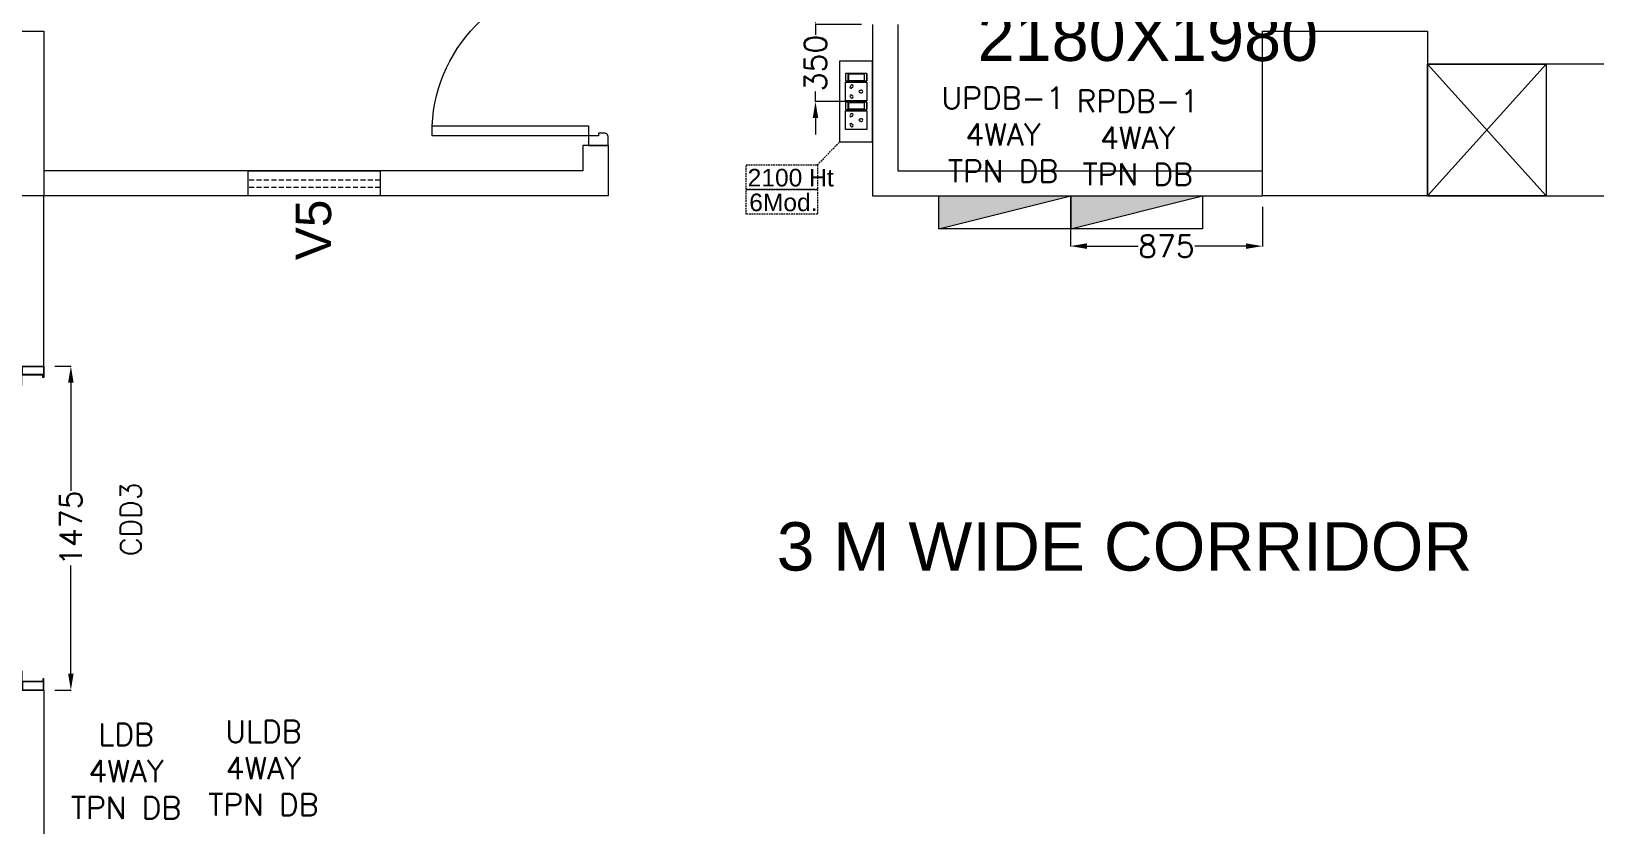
# Model space of a CAD drawing. Extents: x 3505867 to 4040009, y -660366 to -590408.
# Drawn here: x 3625760 to 3632873, y -606101 to -602488 of the extents above; entities that cross this region are included whole.
import ezdxf

# ---------------------------------------------------------------- set-up
doc = ezdxf.new("R2010")
doc.units = 0
doc.header["$LTSCALE"] = 6
doc.header["$MEASUREMENT"] = 0
for name, pattern in [('1', [0]), ('DASHED2', [0.375, 0.25, -0.125]), ('HIDDEN', [0.375, 0.25, -0.125])]:
    doc.linetypes.add(name, pattern=pattern)
doc.layers.get('0').update_dxf_attribs({"linetype": 'CONTINUOUS', "lineweight": 0})
doc.layers.get('Defpoints').update_dxf_attribs({"linetype": 'CONTINUOUS', "lineweight": 0})
for name, color, linetype, lineweight in [('1200 Door', 144, 'CONTINUOUS', 0), ('COL', 5, 'CONTINUOUS', 0), ('DIM', 7, 'CONTINUOUS', 0), ('DOOR', 44, 'CONTINUOUS', 0), ('Double Leaf Door', 4, 'CONTINUOUS', 0), ('ELE-2NOS OF 6-16 RAW POWER SOCKET', 1, 'CONTINUOUS', 0), ('ELE-CABLE TRAY', 31, 'CONTINUOUS', 0), ('ELE. DB', 1, 'CONTINUOUS', 0), ('ELE.DB', 1, 'CONTINUOUS', 0), ('FUR', 21, 'CONTINUOUS', 0), ('hatch', 252, 'CONTINUOUS', 0), ('JOINERY', 7, 'CONTINUOUS', 0), ('Staircase', 7, 'CONTINUOUS', 0), ('TEXT', 5, 'CONTINUOUS', 0), ('WALL', 10, 'CONTINUOUS', 0), ('Window', 161, 'CONTINUOUS', 0)]:
    doc.layers.add(name, color=color, linetype=linetype, lineweight=lineweight)
doc.layers.add('CFT_LOOPING', color=7, linetype='1', lineweight=0, true_color=0xd6d600)
doc.styles.add('ARIAL', font='arial.ttf')
doc.styles.add('ROMANS', font='romans.shx')
doc.styles.get("Standard").update_dxf_attribs({"font": 'SIMPLEX'})
doc.dimstyles.new('AEPL1', dxfattribs={"dimtxt": 100, "dimasz": 75, "dimexe": 1.25, "dimexo": 50, "dimtad": 0, "dimdec": 0, "dimtxsty": 'ROMANS', "dimcen": 2.5, "dimclrd": 7, "dimclre": 7, "dimadec": 0, "dimazin": 0, "dimtfac": 1, "dimtdec": 0, "dimtmove": 0, "dimatfit": 3, "dimfxl": 1, "dimlwd": 0, "dimlwe": 0, "dimarcsym": 0})

# ---------------------------------------------------------------- blocks, each defined once
blk = doc.blocks.new('Z$W@#1841')
at = {"layer": 'DOOR'}
blk.add_lwpolyline([(482.5, 633.2), (482.5, -167.4), (533, -167.4), (533, 633.2)], close=True, dxfattribs=at)
for points in [[(-254.1, -217.9), (-267.6, -217.9), (-267.6, -167.4), (-317.3, -167.4), (-317.3, -267.4), (-267.6, -267.4), (-267.6, -265.2, 0.414214), (-256.3, -253.9), (-254.1, -253.9)], [(519.5, -217.9), (533, -217.9), (533, -167.4), (582.7, -167.4), (582.7, -267.4), (533, -267.4), (533, -265.2, -0.414214), (521.7, -253.9), (519.5, -253.9)]]:
    blk.add_lwpolyline(points, format="xyb", close=True, dxfattribs=at)
at = {"layer": 'DOOR', "color": 145}
blk.add_arc((518.4, -152.1), 786.1, 92.61772, 181.11293, dxfattribs=at)
blk = doc.blocks.new('1800x80')
at = {"layer": 'Double Leaf Door'}
for points in [[(101770.4, -25417.9), (101775.3, -25417.9), (101775.3, -25121.4), (101770.4, -25121.4)], [(101814, -25121.4), (101809.1, -25121.4), (101809.1, -25417.9), (101814, -25417.9)], [(103113.4, -25121.4), (103118.4, -25121.4), (103118.4, -25417.9), (103113.4, -25417.9)], [(103157.1, -25417.9), (103152.1, -25417.9), (103152.1, -25121.4), (103157.1, -25121.4)]]:
    blk.add_hatch(color=6, dxfattribs=at).paths.add_polyline_path(points)
at = {"layer": 'Double Leaf Door', "color": 8}
for p, q in [((101770.4, -25581.8), (101770.4, -24927.6)), ((101770.4, -24927.6), (101814, -24927.6)), ((101792.2, -25121.4), (101792.2, -24927.6)), ((101814, -24927.6), (101814, -25581.8)), ((103157.1, -24927.6), (103113.4, -24927.6)), ((103113.4, -24927.6), (103113.4, -25581.8)), ((103135.3, -25121.4), (103135.3, -24927.6)), ((103157.1, -25581.8), (103157.1, -24927.6)), ((101756, -24985.1), (101756, -25003.1)), ((101770.4, -24983.1), (101758, -24983.1)), ((101758, -25005), (101770.4, -25005)), ((101770.4, -24983.1), (101770.4, -25005)), ((103157.1, -24983.1), (103169.5, -24983.1)), ((103157.1, -24983.1), (103157.1, -25005)), ((103169.5, -25005), (103157.1, -25005)), ((103171.5, -24985.1), (103171.5, -25003.1)), ((101792.2, -25581.8), (101792.2, -25417.9)), ((103135.3, -25581.8), (103135.3, -25417.9)), ((101726.2, -25581.8), (101726.2, -25681.8)), ((101766.4, -25581.8), (101726.2, -25581.8)), ((101728.2, -25583.8), (101728.2, -25679.8)), ((101764.4, -25583.8), (101728.2, -25583.8)), ((101764.4, -25678.9), (101764.4, -25583.8)), ((101766.4, -25676.9), (101766.4, -25581.8)), ((101814, -25581.8), (101770.4, -25581.8)), ((103113.4, -25581.8), (103157.1, -25581.8)), ((103161.1, -25676.9), (103161.1, -25581.8)), ((103161.1, -25581.8), (103201.2, -25581.8)), ((103163, -25678.9), (103163, -25583.8)), ((103163, -25583.8), (103199.3, -25583.8)), ((103199.3, -25583.8), (103199.3, -25679.8)), ((103201.2, -25581.8), (103201.2, -25681.8)), ((101728.2, -25679.8), (101766.4, -25679.8)), ((101776.3, -25678.9), (101764.4, -25678.9)), ((101778.3, -25676.9), (101766.4, -25676.9)), ((101766.4, -25679.8), (101776.3, -25679.8)), ((101776.3, -25679.8), (101776.3, -25678.9)), ((101778.3, -25681.8), (101778.3, -25676.9)), ((103149.1, -25681.8), (103149.1, -25676.9)), ((103149.1, -25676.9), (103161.1, -25676.9)), ((103151.1, -25679.8), (103151.1, -25678.9)), ((103151.1, -25678.9), (103163, -25678.9)), ((103161.1, -25679.8), (103151.1, -25679.8)), ((103199.3, -25679.8), (103161.1, -25679.8)), ((101726.2, -25681.8), (101766.4, -25681.8)), ((101766.4, -25681.8), (101778.3, -25681.8)), ((103161.1, -25681.8), (103149.1, -25681.8)), ((103201.2, -25681.8), (103161.1, -25681.8))]:
    blk.add_line(p, q, dxfattribs=at)
at = {"layer": 'Double Leaf Door', "color": 6}
for p, q in [((101814, -25121.4), (101770.4, -25121.4)), ((101770.4, -25121.4), (101770.4, -25417.9)), ((101775.3, -25417.9), (101775.3, -25121.4)), ((101809.1, -25417.9), (101809.1, -25121.4)), ((101814, -25417.9), (101814, -25121.4)), ((103113.4, -25417.9), (103113.4, -25121.4)), ((103113.4, -25121.4), (103157.1, -25121.4)), ((103118.4, -25417.9), (103118.4, -25121.4)), ((103152.1, -25417.9), (103152.1, -25121.4)), ((103157.1, -25121.4), (103157.1, -25417.9)), ((101770.4, -25417.9), (101814, -25417.9)), ((103157.1, -25417.9), (103113.4, -25417.9))]:
    blk.add_line(p, q, dxfattribs=at)
at = {"layer": 'Double Leaf Door', "color": 6, "ltscale": 100}
for p, q in [((101809.1, -25121.4), (101809.1, -25417.9)), ((103118.4, -25121.4), (103118.4, -25417.9))]:
    blk.add_line(p, q, dxfattribs=at)
at = {"layer": 'Double Leaf Door', "color": 6}
for points in [[(101770.4, -25121.4), (101770.4, -25417.9), (101775.3, -25417.9), (101775.3, -25121.4), (101770.4, -25121.4)], [(101814, -25121.4), (101814, -25417.9), (101809.1, -25417.9), (101809.1, -25121.4), (101814, -25121.4)], [(103113.4, -25121.4), (103113.4, -25417.9), (103118.4, -25417.9), (103118.4, -25121.4), (103113.4, -25121.4)], [(103157.1, -25121.4), (103157.1, -25417.9), (103152.1, -25417.9), (103152.1, -25121.4), (103157.1, -25121.4)]]:
    blk.add_lwpolyline(points, dxfattribs=at)
at = {"layer": 'Double Leaf Door', "ltscale": 5000}
for points in [[(101770.4, -25121.4), (101770.4, -25417.9), (101775.3, -25417.9), (101775.3, -25121.4), (101770.4, -25121.4)], [(103157.1, -25121.4), (103157.1, -25417.9), (103152.1, -25417.9), (103152.1, -25121.4), (103157.1, -25121.4)]]:
    blk.add_lwpolyline(points, dxfattribs=at)
at = {"layer": 'Double Leaf Door', "color": 8}
for centre, radius, start, end in [((101731.8, -25658.9), 736, 6.01421, 83.58626), ((103143.1, -25606.8), 679.9, 92.50464, 177.89489), ((101756, -24994.1), 3.72, 90, 270), ((101758, -24985.1), 1.98, 90, 180), ((101758, -25003.1), 1.98, 180, 270), ((103169.5, -24985.1), 1.98, 0, 90), ((103169.5, -25003.1), 1.98, 270, 0), ((103171.5, -24994.1), 3.72, 270, 90)]:
    blk.add_arc(centre, radius, start, end, dxfattribs=at)
blk = doc.blocks.new('*D608')
at = {"layer": 'Defpoints', "color": 0, "linetype": 'ByBlock', "transparency": 16777216}
for p in [(-15555, 9925.2), (-15432.3, 9925.2), (-15555, 8450.2)]:
    blk.add_point(p, dxfattribs=at)
at = {"layer": 'DIM', "color": 7, "linetype": 'ByBlock', "lineweight": 0, "transparency": 16777216}
for p, q in [((-15505, 9925.2), (-15431, 9925.2)), ((-15432.3, 9850.2), (-15432.3, 9357.3)), ((-15432.3, 8525.2), (-15432.3, 9018)), ((-15505, 8450.2), (-15431, 8450.2))]:
    blk.add_line(p, q, dxfattribs=at)
at = {"layer": 'DIM', "color": 7, "linetype": 'ByBlock', "transparency": 16777216}
for points in [[(-15444.8, 9850.2), (-15419.8, 9850.2), (-15432.3, 9925.2)], [(-15444.8, 8525.2), (-15419.8, 8525.2), (-15432.3, 8450.2)]]:
    blk.add_solid(points, dxfattribs=at)
at = {"layer": 'DIM', "color": 0, "linetype": 'ByBlock', "transparency": 16777216, "insert": (-15432.3, 9187.7), "char_height": 100, "attachment_point": 5, "rotation": 90, "style": 'ROMANS'}
blk.add_mtext('1475', dxfattribs=at)
blk = doc.blocks.new('6 MODULES RAW POWER')
at = {"layer": 'ELE-2NOS OF 6-16 RAW POWER SOCKET', "color": 1, "lineweight": 0, "ltscale": 300}
for p, q in [((-6.1, 92), (-6.1, 19.7)), ((-6.1, 92), (-6.1, 19.7)), ((19.1, 92), (-6.1, 92)), ((-6.1, 92), (19.1, 92)), ((-4, 84.2), (-4, 27.6)), ((17, 84.2), (-4, 84.2)), ((17, 27.6), (17, 84.2)), ((19.1, 19.7), (19.1, 92)), ((23.3, 92), (86.6, 92)), ((23.3, 19.7), (23.3, 92)), ((86.6, 92), (86.6, 19.7)), ((90.8, 92), (90.8, 19.7)), ((90.8, 92), (90.8, 19.7)), ((116, 92), (90.8, 92)), ((90.8, 92), (116, 92)), ((92.9, 84.2), (92.9, 27.6)), ((113.9, 84.2), (92.9, 84.2)), ((113.9, 27.6), (113.9, 84.2)), ((116, 19.7), (116, 92)), ((120.2, 19.7), (120.2, 92)), ((120.2, 92), (183.6, 92)), ((183.6, 92), (183.6, 19.7)), ((-6.1, 19.7), (19.1, 19.7)), ((-4, 30.1), (17, 30.1)), ((-4, 27.6), (17, 27.6)), ((86.6, 19.7), (23.3, 19.7)), ((90.8, 19.7), (116, 19.7)), ((92.9, 30.1), (113.9, 30.1)), ((92.9, 27.6), (113.9, 27.6)), ((183.6, 19.7), (120.2, 19.7))]:
    blk.add_line(p, q, dxfattribs=at)
blk.add_lwpolyline([(-48.5, 0), (226, 0), (226, 111.7), (-48.5, 111.7)], close=True, dxfattribs=at)
for centre, radius, start, end in [((55, 73.7), 4.93, 307.1584, 232.8416), ((55, 68.8), 3.14, 161.4031, 18.5969), ((151.9, 73.7), 4.93, 307.1584, 232.8416), ((151.9, 68.8), 3.14, 161.4031, 18.5969), ((36.9, 41.8), 4.25, 5.2689, 272.51), ((40.3, 38.8), 3.43, 202.6838, 75.0951), ((69.7, 38.8), 3.43, 104.9049, 337.3162), ((73, 41.8), 4.25, 267.49, 174.7311), ((133.8, 41.8), 4.25, 5.2689, 272.51), ((137.2, 38.8), 3.43, 202.6838, 75.0951), ((166.6, 38.8), 3.43, 104.9049, 337.3162), ((169.9, 41.8), 4.25, 267.49, 174.7311)]:
    blk.add_arc(centre, radius, start, end, dxfattribs=at)
blk = doc.blocks.new('UPS DB')
at = {"layer": 'hatch'}
h = blk.add_hatch(color=3, dxfattribs=at)
h.dxf.hatch_style = 1
h.paths.add_polyline_path([(0, -150), (600, -150), (600, 0)])
at = {"layer": 'ELE. DB', "color": 3}
blk.add_line((600, 0), (0, -150), dxfattribs=at)
blk.add_lwpolyline([(0, 0), (600, 0), (600, -150), (0, -150)], close=True, dxfattribs=at)
blk = doc.blocks.new('FREAWFRED')
at = {"layer": 'ELE.DB'}
h = blk.add_hatch(color=1, dxfattribs=at)
h.dxf.hatch_style = 1
h.paths.add_polyline_path([(149.9, 0), (149.9, 600), (0, 600)])
blk.add_line((0, 600), (149.9, 0), dxfattribs=at)
blk.add_lwpolyline([(0, 0), (0, 600), (149.9, 600), (149.9, 0)], close=True, dxfattribs=at)
blk = doc.blocks.new('*D357')
at = {"layer": 'Defpoints', "color": 0, "linetype": 'ByBlock', "transparency": 16777216}
for p in [(3630487.5, -603238.2), (3631362.2, -603238.2), (3631362.2, -603466.6)]:
    blk.add_point(p, dxfattribs=at)
at = {"layer": 'ELE-CABLE TRAY', "color": 7, "linetype": 'ByBlock', "lineweight": 0, "transparency": 16777216}
for p, q in [((3630487.5, -603288.2), (3630487.5, -603467.9)), ((3631362.2, -603288.2), (3631362.2, -603467.9)), ((3630562.5, -603466.6), (3630795.6, -603466.6)), ((3631287.2, -603466.6), (3631054, -603466.6))]:
    blk.add_line(p, q, dxfattribs=at)
at = {"layer": 'ELE-CABLE TRAY', "color": 7, "linetype": 'ByBlock', "transparency": 16777216}
for points in [[(3630562.5, -603454.1), (3630562.5, -603479.1), (3630487.5, -603466.6)], [(3631287.2, -603479.1), (3631287.2, -603454.1), (3631362.2, -603466.6)]]:
    blk.add_solid(points, dxfattribs=at)
at = {"layer": 'ELE-CABLE TRAY', "color": 0, "linetype": 'ByBlock', "transparency": 16777216, "insert": (3630924.8, -603466.6), "char_height": 100, "attachment_point": 5, "style": 'ROMANS'}
blk.add_mtext('875', dxfattribs=at)
blk = doc.blocks.new('*D384')
at = {"layer": 'Defpoints', "color": 0, "linetype": 'ByBlock', "transparency": 16777216}
for p in [(3629327.9, -602458.3), (3629587.3, -602458.3), (3629587.3, -602808.1)]:
    blk.add_point(p, dxfattribs=at)
at = {"layer": 'ELE-CABLE TRAY', "color": 7, "linetype": 'ByBlock', "lineweight": 0, "transparency": 16777216}
for p, q in [((3629327.9, -602383.3), (3629327.9, -602308.3)), ((3629537.3, -602458.3), (3629326.6, -602458.3)), ((3629327.9, -602458.3), (3629327.9, -602504)), ((3629537.3, -602808.1), (3629326.6, -602808.1)), ((3629327.9, -602808.1), (3629327.9, -602762.4)), ((3629327.9, -602883.1), (3629327.9, -602958.1))]:
    blk.add_line(p, q, dxfattribs=at)
at = {"layer": 'ELE-CABLE TRAY', "color": 7, "linetype": 'ByBlock', "transparency": 16777216}
for points in [[(3629315.4, -602383.3), (3629340.4, -602383.3), (3629327.9, -602458.3)], [(3629340.4, -602883.1), (3629315.4, -602883.1), (3629327.9, -602808.1)]]:
    blk.add_solid(points, dxfattribs=at)
at = {"layer": 'ELE-CABLE TRAY', "color": 0, "linetype": 'ByBlock', "transparency": 16777216, "insert": (3629327.9, -602633.2), "char_height": 100, "attachment_point": 5, "rotation": 90, "style": 'ROMANS'}
blk.add_mtext('350', dxfattribs=at)
blk = doc.blocks.new('CIVIL IVF')
at = {"layer": 'COL', "color": 8}
blk.add_lwpolyline([(-16305, 10700.2), (-16305, 11450.2), (-15555, 11450.2), (-15555, 10700.2)], close=True, dxfattribs=at)
at = {"layer": 'COL', "color": 8, "elevation": 0}
blk.add_lwpolyline([(-10010, 10700.2), (-10010, 11450.2), (-9260, 11450.2), (-9260, 10700.2)], close=True, dxfattribs=at)
at = {"layer": 'FUR', "color": 8, "lineweight": 0, "ltscale": 15, "elevation": 0}
for points in [[(-9260, 10700.2), (-9260, 11300.2), (-8720, 11300.2), (-8720, 10700.2)], [(-6260, 10700.2), (-6260, 11300.2), (-9260, 11300.2), (-9260, 10700.2)]]:
    blk.add_lwpolyline(points, close=True, dxfattribs=at)
at = {"layer": 'Staircase', "color": 8, "lineweight": 0, "elevation": 0}
for points in [[(-8720, 10700.2), (-9260, 11300.2)], [(-9260, 10700.2), (-8720, 11300.2)]]:
    blk.add_lwpolyline(points, dxfattribs=at)
at = {"layer": 'WALL', "color": 8, "linetype": 'ByBlock'}
for p, q in [((-11784.8, 11480.1), (-11784.8, 10700.2)), ((-11669.8, 11480.1), (-11669.8, 10815.2)), ((-13102.8, 10930.2), (-13102.8, 10815.2)), ((-13102.8, 10930.2), (-13102.8, 10815.2)), ((-12987.8, 10930.2), (-13102.8, 10930.2)), ((-12987.8, 10930.2), (-12987.8, 10700.2)), ((-13102.8, 10815.2), (-15555, 10815.2)), ((-11669.8, 10815.2), (-10010, 10815.2)), ((-15555, 9925.2), (-15555, 10700.2)), ((-12987.8, 10700.2), (-15555, 10700.2)), ((-11784.8, 10700.2), (-10010, 10700.2)), ((-15555, 8450.2), (-15555, 7660.2))]:
    blk.add_line(p, q, dxfattribs=at)
at = {"layer": 'WALL', "color": 8, "lineweight": 0}
for p, q in [((-15670, 9925.2), (-15555, 9925.2)), ((-15670, 8450.2), (-15555, 8450.2))]:
    blk.add_line(p, q, dxfattribs=at)
at = {"layer": 'Window', "color": 8, "linetype": 'HIDDEN', "ltscale": 15}
for p, q in [((-14024.9, 10771.8), (-14624.9, 10771.8)), ((-14024.9, 10739.4), (-14624.9, 10739.4))]:
    blk.add_line(p, q, dxfattribs=at)
at = {"layer": 'Window', "color": 8, "linetype": 'Continuous', "elevation": 0}
blk.add_lwpolyline([(-14624.9, 10700.2), (-14624.9, 10815.2), (-14024.9, 10815.2), (-14024.9, 10700.2)], close=True, dxfattribs=at)
at = {"layer": 'DOOR', "color": 8, "linetype": 'Continuous', "xscale": -0.8888888889923692, "yscale": 0.8888888889923692, "zscale": 0.8888888888759539, "rotation": 89.99999999999977}
blk.add_blockref('Z$W@#1841', (-13225.5, 11448.1), dxfattribs=at)
at = {"layer": 'Double Leaf Door', "color": 8, "rotation": 90}
blk.add_blockref('1800x80', (-41236.8, -93276.1), dxfattribs=at)
at = {"layer": '1200 Door', "color": 8, "linetype": 'ByBlock', "style": 'ROMANS'}
blk.add_text('CDD3', height=94.18, rotation=90, dxfattribs=at).set_placement((-15113.1, 9061.1, -35804.4))
at = {"layer": 'DIM', "color": 8, "insert": (-10532.1, 11783.2), "char_height": 216.75, "width": 2086.034, "attachment_point": 5, "style": 'ARIAL'}
blk.add_mtext('RECORD\\PROOM 2180X1980', dxfattribs=at)
at = {"layer": 'JOINERY', "color": 8, "style": 'ARIAL', "width": 1}
blk.add_text('V5', height=161.2, rotation=90, dxfattribs=at).set_placement((-14248.1, 10408, -101230.8))
at = {"layer": 'WALL', "color": 8, "linetype": 'Continuous', "insert": (-10638.2, 9103.3), "char_height": 220.414, "width": 4941.395, "attachment_point": 5, "style": 'ARIAL'}
blk.add_mtext('3 M WIDE CORRIDOR', dxfattribs=at)
at = {"layer": 'DIM', "color": 8, "linetype": 'ByBlock'}
dim = blk.add_linear_dim(base=(-15432.3, 9925.2), p1=(-15555, 8450.2), p2=(-15555, 9925.2), angle=90, dimstyle='AEPL1', dxfattribs=at)
dim.commit()
dim.dimension.update_dxf_attribs({"geometry": '*D608', "text_midpoint": (-15432.3, 9187.7)})

msp = doc.modelspace()

# ---------------------------------------------------------------- linework, layer by layer
at = {"layer": 'CFT_LOOPING', "color": 7, "linetype": 'DASHED2', "ltscale": 5}
msp.add_line((3629336.8, -603096.7), (3629437.4, -602992.4), dxfattribs=at)
for points in [[(3629011.9, -603096.7), (3629336.8, -603096.7), (3629336.8, -603209.2), (3629011.9, -603209.2)], [(3629011.9, -603209.2), (3629336.8, -603209.2), (3629336.8, -603321.7), (3629011.9, -603321.7)]]:
    msp.add_lwpolyline(points, close=True, dxfattribs=at)

# ---------------------------------------------------------------- block references
at = {"linetype": 'ByBlock'}
msp.add_blockref('CIVIL IVF', (3641372.2, -613938.4), dxfattribs=at)
at = {"layer": 'ELE-2NOS OF 6-16 RAW POWER SOCKET', "xscale": 1.34228755900615, "yscale": 1.34228755900615, "zscale": 1.34228755900615, "rotation": 269.9999999999999}
msp.add_blockref('6 MODULES RAW POWER', (3629437.3, -602689), dxfattribs=at)
at = {"layer": 'ELE. DB', "rotation": 179.9999999999998}
msp.add_blockref('UPS DB', (3630489.5, -603388.2), dxfattribs=at)
at = {"layer": 'ELE.DB', "linetype": 'ByBlock', "rotation": 90}
msp.add_blockref('FREAWFRED', (3631089.5, -603388.1), dxfattribs=at)

# ---------------------------------------------------------------- texts
at = {"layer": 'ELE.DB', "color": 0, "char_height": 100, "attachment_point": 1}
for s, insert, width in [('\\pxqc;{\\Fromans|c0;UPDB-1 4WAY TPN DB}', (3629871.2, -602742.2), 620.822), ('\\pxqc;{\\Fromans|c0;RPDB-1 4WAY TPN DB}', (3630458.5, -602756.3), 671.872), ('\\pxqc;{\\Fromans|c0;LDB 4WAY TPN DB}', (3625855.4, -605639.9), 671.872), ('\\pxqc;{\\Fromans|c0;ULDB 4WAY TPN DB}', (3626505.6, -605625.9), 620.822)]:
    msp.add_mtext(s, dxfattribs=dict(at, insert=insert, width=width))
at = {"layer": 'TEXT', "color": 7, "char_height": 80, "attachment_point": 1}
for s, insert, width in [('\\A1;{\\fArial|b0|i0|c0|p34;2100 Ht\\P}', (3629019.4, -603114.8), 8957.987), ('\\A1;{\\fArial|b0|i0|c0|p34;6Mod.\\P}', (3629026.4, -603227.3), 352.575)]:
    msp.add_mtext(s, dxfattribs=dict(at, insert=insert, width=width))

# ---------------------------------------------------------------- dimensions: what is measured, and where the dimension line sits
at = {"layer": 'ELE-CABLE TRAY', "color": 0, "linetype": 'ByBlock'}
dim = msp.add_linear_dim(base=(3629327.9, -602458.3), p1=(3629587.3, -602808.1), p2=(3629587.3, -602458.3), angle=90, dimstyle='AEPL1', dxfattribs=at)
dim.commit()
dim.dimension.update_dxf_attribs({"geometry": '*D384', "text_midpoint": (3629327.9, -602633.2)})
dim = msp.add_linear_dim(base=(3631362.2, -603466.6), p1=(3630487.5, -603238.2), p2=(3631362.2, -603238.2), dimstyle='AEPL1', dxfattribs=at)
dim.commit()
dim.dimension.update_dxf_attribs({"geometry": '*D357', "text_midpoint": (3630924.8, -603466.6)})

doc.saveas('drawing.dxf')
